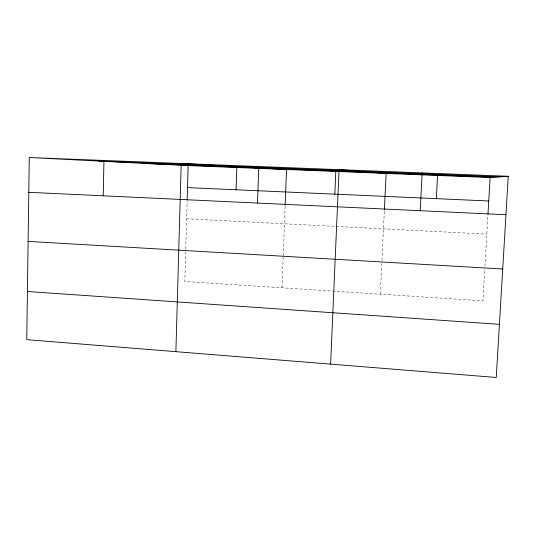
<?xml version="1.0" encoding="UTF-8"?>
<svg xmlns="http://www.w3.org/2000/svg" width="535" height="535" viewBox="0 0 535 535"><rect width="100%" height="100%" fill="white"/><g stroke="black" fill="none" stroke-linecap="round" stroke-linejoin="round"><path stroke-width="0.4" stroke-dasharray="2.67 2.01" d="M185.672 251.53L184.802 281.49L482.958 300.864L484.804 268.931M185.745 249.063L187.15 200.739M281.978 287.803L283.189 256.372M283.216 255.556L285.162 205.025M380.345 294.197L381.883 262.117M381.963 260.458L384.397 209.707M484.951 266.457L487.927 215.077M186.621 218.782L486.817 234.149"/><path stroke-width="0.8" d="M29.278 157.531L26.75 339.658L496.253 377.469L508.25 176.269L29.278 157.531L188.166 165.603L490.1 177.54L508.25 176.269M103.222 195.803L103.964 160.453M175.881 351.669L181.225 163.476L286.526 169.495L285.162 205.025M187.17 199.916L188.166 165.603M236.075 189.771L236.824 167.529M257.495 203.059L258.8 166.512M334.823 194.151L335.806 171.441M330.617 364.128L339.07 169.655L386.136 173.427L384.397 209.707M420.222 210.71L422.168 172.905M436.333 198.652L437.556 175.46M487.973 214.247L490.1 177.54M98.828 161.068L500.131 176.838M150.415 163.683L494.286 177.245M187.531 187.618L488.743 200.979M28.796 192.306L505.956 214.742M28.114 241.399L502.719 269.011M27.419 291.495L499.416 324.33"/></g></svg>
